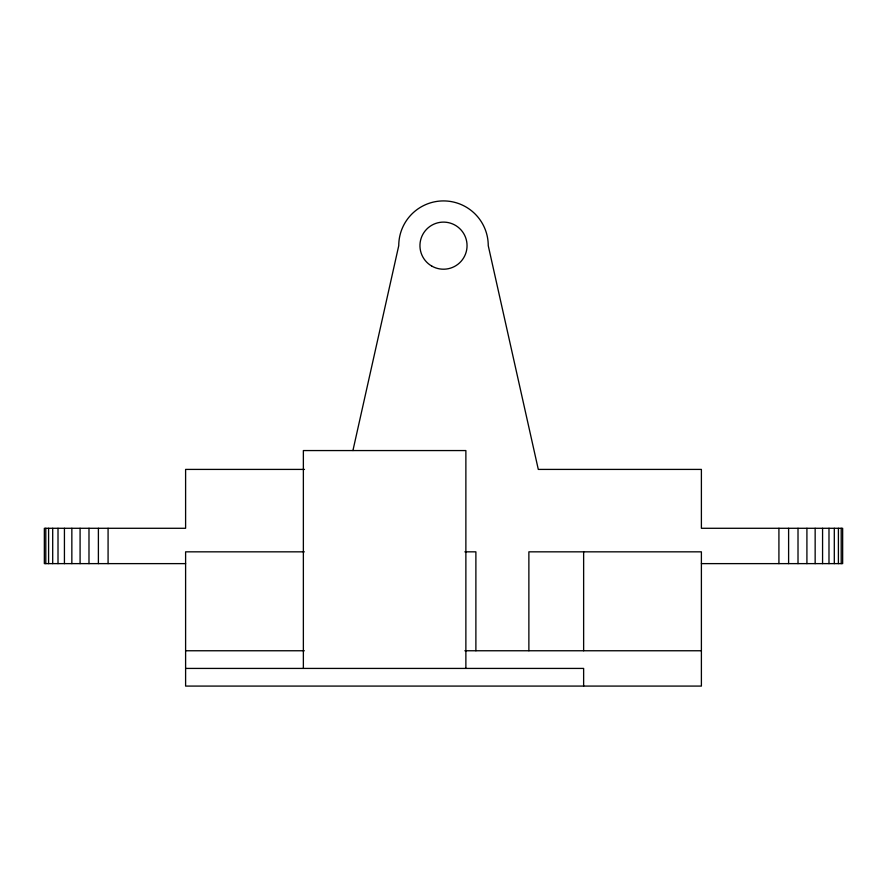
<?xml version="1.0" encoding="UTF-8"?>
<svg xmlns="http://www.w3.org/2000/svg" width="887" height="887" viewBox="0 0 887 887"><rect width="100%" height="100%" fill="white"/><g stroke="black" fill="none" stroke-linecap="round" stroke-linejoin="round"><path stroke-width="1.33" d="M352.926 450.541L398.751 245.666A44.749 44.749 0 0 1 443.5 200.917A44.749 44.749 0 0 1 488.249 245.666L538.298 469.411L701.395 469.411L701.395 528.286L842.65 528.286L842.65 563.622L701.395 563.622M304.474 469.411L185.605 469.411L185.605 528.286L44.35 528.286L44.35 563.622L185.605 563.622M304.296 551.836L185.605 551.836L185.605 686.083L701.395 686.083L701.395 551.836L528.874 551.836L528.874 650.759M464.855 551.836L475.887 551.836L475.887 650.759M185.605 650.759L304.296 650.759M464.855 650.759L701.395 650.759M185.605 668.421L583.635 668.421L583.635 686.083M841.209 528.286L841.209 563.622M838.403 528.286L838.403 563.622M834.301 528.286L834.301 563.622M828.99 528.286L828.99 563.622M822.571 528.286L822.571 563.622M815.153 528.286L815.153 563.622M806.915 528.286L806.915 563.622M798.012 528.286L798.012 563.622M788.61 528.286L788.61 563.622M778.919 528.286L778.919 563.622M583.635 551.836L583.635 650.759M465.875 668.421L465.875 450.563L303.365 450.563L303.365 668.421M108.081 528.286L108.081 563.622M98.39 528.286L98.39 563.622M88.988 528.286L88.988 563.622M80.085 528.286L80.085 563.622M71.847 528.286L71.847 563.622M64.429 528.286L64.429 563.622M58.01 528.286L58.01 563.622M52.699 528.286L52.699 563.622M48.597 528.286L48.597 563.622M45.791 528.286L45.791 563.622M431.725 266.056A23.55 23.55 0 0 0 467.05 245.666A23.55 23.55 0 0 0 431.725 225.265A23.55 23.55 0 0 0 431.725 266.056"/></g></svg>
